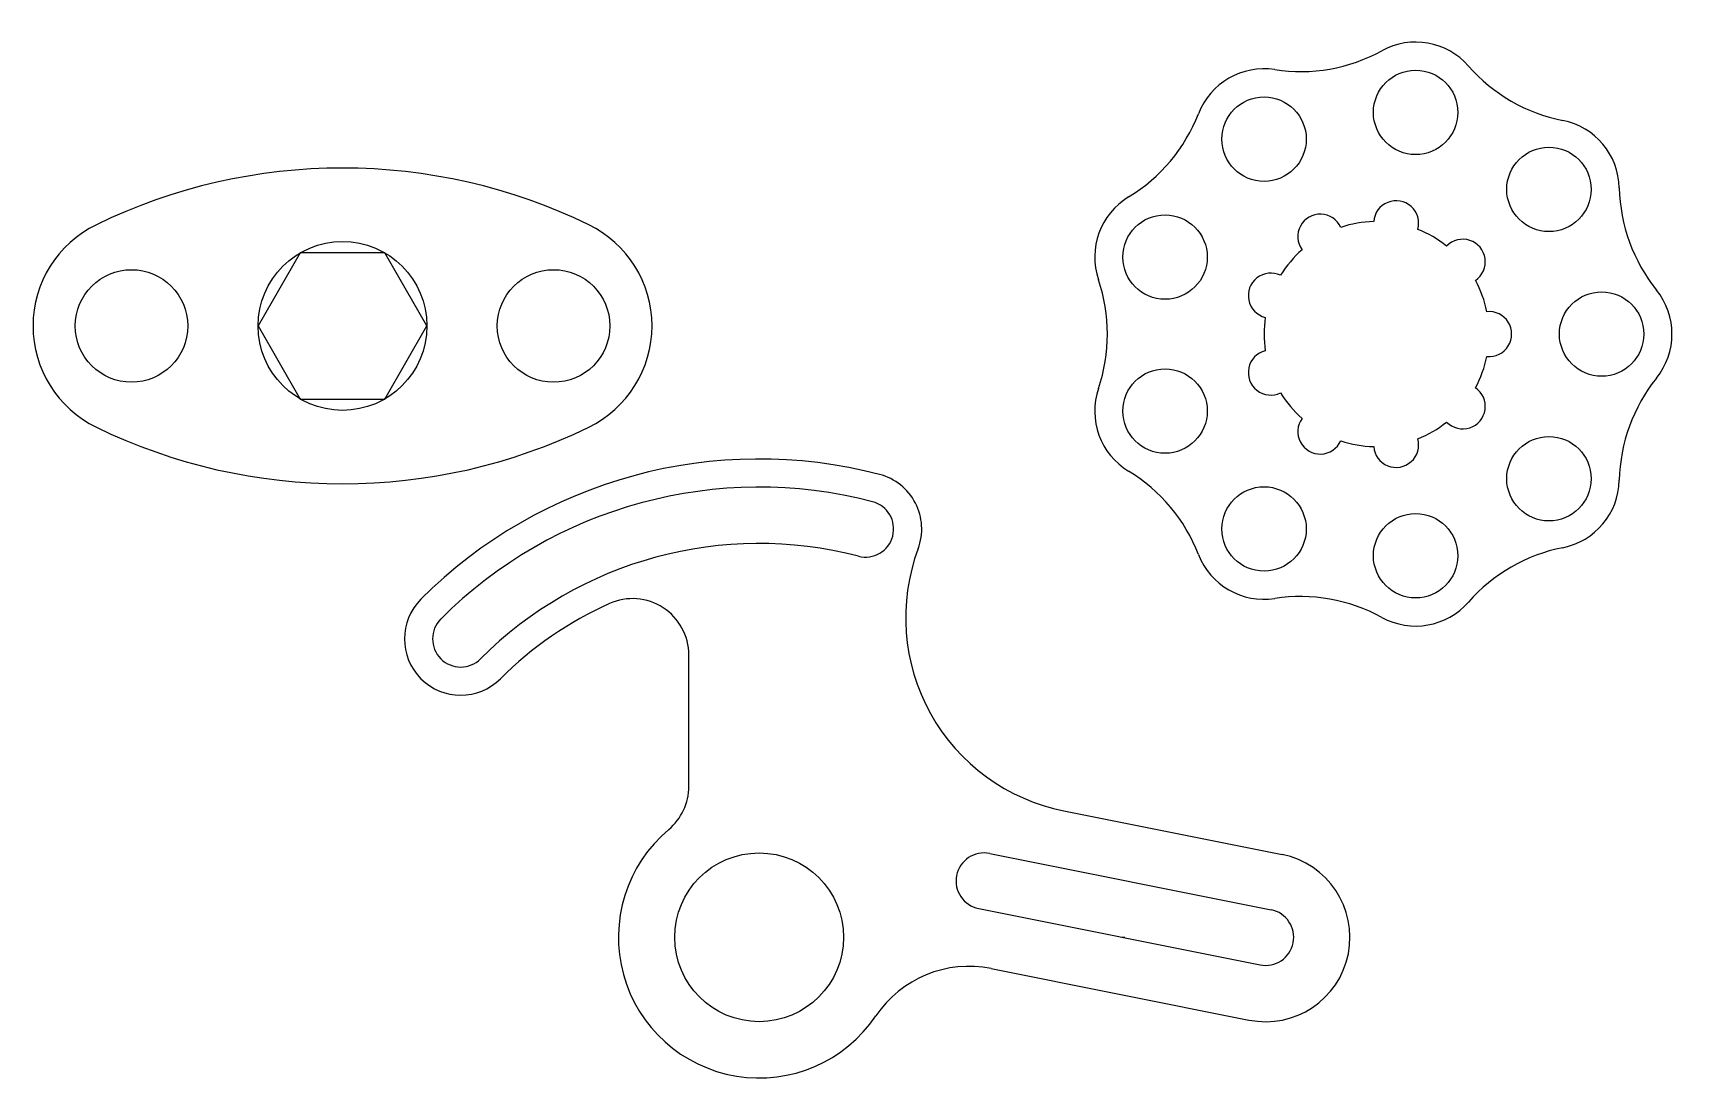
# Model space of a CAD drawing. Header units: millimetres. Extents: x 4065 to 4652, y 1483 to 1854.
import ezdxf

# ---------------------------------------------------------------- set-up
doc = ezdxf.new("R2010")
doc.units = ezdxf.units.MM

# ---------------------------------------------------------------- blocks, each defined once
blk = doc.blocks.new('*U4')
blk.add_arc((53.38, 19.43), 60, 181.22205, 218.77795)
blk = doc.blocks.new('*U5')
at = {"color": 0, "linetype": 'ByBlock', "lineweight": -2, "transparency": 16777216}
for p, rotation in [((4525.52, 1844.8), 80.00000000000001), ((4592.1, 1833.06), 40.00000000000001), ((4466.96, 1811), 120), ((4443.84, 1747.46), 160.0000000000001), ((4635.56, 1713.65), 319.9999999999999), ((4466.96, 1683.92), 200), ((4592.1, 1661.86), 280), ((4525.52, 1650.12), 240)]:
    blk.add_blockref('*U4', p, dxfattribs=dict(at, rotation=rotation))
blk.add_blockref('*U4', (4635.56, 1781.27), dxfattribs=at)

msp = doc.modelspace()

# ---------------------------------------------------------------- linework, layer by layer
for p, q in [((4298.23, 1586.66), (4298.23, 1633.42)), ((4431.57, 1577.97), (4509.11, 1562.46)), ((4405.19, 1562.85), (4505.19, 1542.85)), ((4401.27, 1543.24), (4501.27, 1523.24)), ((4452.24, 1533.04), (4453.23, 1533.04)), ((4405.7, 1521.95), (4497.34, 1503.62))]:
    msp.add_line(p, q)
msp.add_lwpolyline([(4160.16, 1776.33), (4145.16, 1750.35), (4160.16, 1724.37), (4190.16, 1724.37), (4205.16, 1750.35), (4190.16, 1776.33)], close=True)
for centre, radius in [((4556.57, 1826.25), 15), ((4502.68, 1816.74), 15), ((4603.96, 1798.88), 15), ((4467.5, 1774.82), 15), ((4175.16, 1750.35), 30), ((4100.16, 1750.35), 20), ((4250.16, 1750.35), 20), ((4622.68, 1747.46), 15), ((4467.5, 1720.1), 15), ((4603.96, 1696.04), 15), ((4502.68, 1678.18), 15), ((4556.57, 1668.68), 15), ((4323.23, 1533.04), 30)]:
    msp.add_circle(centre, radius)
for centre, radius, start, end in [((4556.57, 1826.25), 25, 41.22205, 118.77795), ((4502.68, 1816.74), 25, 81.22205, 158.77795), ((4603.96, 1798.88), 25, 1.22205, 78.77795), ((4175.16, 1606.47), 200, 64.05552, 115.94448), ((4467.5, 1774.82), 25, 121.22205, 198.77795), ((4549.63, 1786.85), 8, 344.26083, 175.73917), ((4105.16, 1750.35), 40, 115.94448, 244.05552), ((4245.16, 1750.35), 40, 295.94448, 64.05552), ((4522.68, 1782.1), 8, 24.26083, 215.73917), ((4542.68, 1747.46), 40, 91.47834, 108.52166), ((4542.68, 1747.46), 40, 51.47834, 68.52166), ((4573.32, 1773.17), 8, 304.26083, 135.73917), ((4542.68, 1747.46), 40, 131.47834, 148.52166), ((4505.09, 1761.14), 8, 64.26083, 255.73917), ((4542.68, 1747.46), 40, 11.47834, 28.52166), ((4622.68, 1747.46), 25, 321.22205, 38.77795), ((4542.68, 1747.46), 40, 171.47834, 188.52166), ((4582.68, 1747.46), 8, 264.26083, 95.73917), ((4505.09, 1733.78), 8, 104.26083, 295.73917), ((4542.68, 1747.46), 40, 331.47834, 348.52166), ((4467.5, 1720.1), 25, 161.22205, 238.77795), ((4542.68, 1747.46), 40, 211.47834, 228.52166), ((4573.32, 1721.75), 8, 224.26083, 55.73917), ((4522.68, 1712.82), 8, 144.26083, 335.73917), ((4542.68, 1747.46), 40, 291.47834, 308.52166), ((4175.16, 1894.22), 200, 244.05552, 295.94448), ((4542.68, 1747.46), 40, 251.47834, 268.52166), ((4549.63, 1708.07), 8, 184.26083, 15.73917), ((4323.23, 1533.04), 170, 75.40409, 135), ((4361.03, 1678.2), 20, 339.44933, 75.40409), ((4323.23, 1533.04), 160, 75.40409, 135), ((4323.23, 1533.04), 160, 75.40409, 135), ((4603.96, 1696.04), 25, 281.22205, 358.77795), ((4361.03, 1678.2), 10, 255.40409, 75.40409), ((4323.23, 1533.04), 140, 75.40409, 135), ((4445.3, 1646.61), 70, 159.44933, 258.69007), ((4502.68, 1678.18), 25, 201.22205, 278.77795), ((4217.16, 1639.11), 20, 135, 315), ((4323.23, 1533.04), 130, 114.14774, 135), ((4278.23, 1633.42), 20, 0, 114.14774), ((4556.57, 1668.68), 25, 241.22205, 318.77795), ((4217.16, 1639.11), 10, 135, 315), ((4278.23, 1586.66), 20, 310.0052, 0), ((4323.23, 1533.04), 50, 130.0052, 326.01246), ((4403.23, 1553.04), 10, 78.69007, 258.69007), ((4503.23, 1533.04), 30, 258.69007, 78.69007), ((4503.23, 1533.04), 10, 258.69007, 78.69007), ((4397.85, 1482.73), 40, 78.69007, 146.01246)]:
    msp.add_arc(centre, radius, start, end)

# ---------------------------------------------------------------- block references
msp.add_blockref('*U5', (0, 0))

doc.saveas('drawing.dxf')
